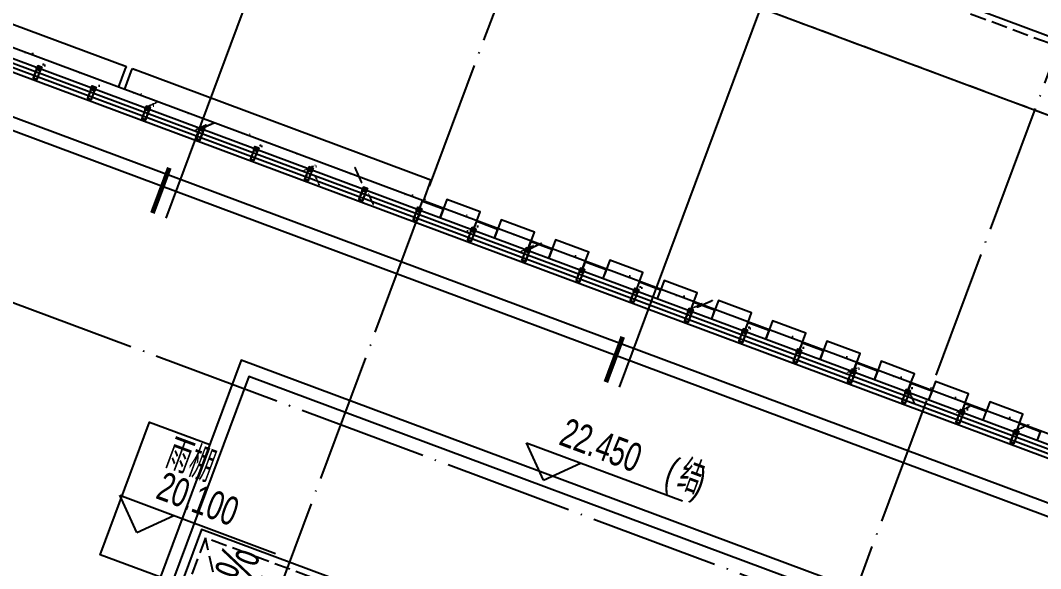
# Model space of a CAD drawing. Header units: millimetres. Extents: x 600121811 to 600690586, y 3472921280 to 3473279938.
# Drawn here: x 600542147 to 600557999, y 3473089605 to 3473098117 of the extents above; entities that cross this region are included whole.
import ezdxf

# ---------------------------------------------------------------- set-up
doc = ezdxf.new("R2010")
doc.units = ezdxf.units.MM
doc.header["$LTSCALE"] = 1000
for name, pattern in [('AX-MALL-GIRD-200$0$DOTE', [2.4200000000000004, 2, -0.2, 0.02, -0.2]), ('AX-MALL-WALL-GJ$0$CENTER', [2, 1.25, -0.25, 0.25, -0.25]), ('AX-MALL-WALL-GJ$0$DASH', [0.35, 0.25, -0.1]), ('AX-MALL-WALL-GJ$0$HIDDEN', [0.375, 0.25, -0.125]), ('AX-MALL-WALL-GJ$0$HIDDEN2', [4.7624999999999975, 3.174999999999998, -1.587499999999999])]:
    doc.linetypes.add(name, pattern=pattern)
doc.layers.get('0').update_dxf_attribs({"linetype": 'CONTINUOUS'})
for name, color, linetype in [('AX-MALL-DIM-PGJ$0$A-Anno-Dims', 3, 'CONTINUOUS'), ('AX-MALL-DIM-PGJ$0$A-Anno-Note', 241, 'CONTINUOUS'), ('AX-MALL-DIM-PGJ$0$DIM_IDEN', 3, 'CONTINUOUS'), ('AX-MALL-GIRD-200$0$A-Grid', 222, 'AX-MALL-GIRD-200$0$DOTE'), ('AX-MALL-GJ-200$0$A-Anno-Note', 241, 'CONTINUOUS'), ('AX-MALL-WALL-GJ$0$A-Anno-Levl', 201, 'CONTINUOUS'), ('AX-MALL-WALL-GJ$0$A-Anno-Note', 241, 'CONTINUOUS'), ('AX-MALL-WALL-GJ$0$A-Curt', 151, 'CONTINUOUS'), ('AX-MALL-WALL-GJ$0$A-Detl-Fine', 152, 'CONTINUOUS'), ('AX-MALL-WALL-GJ$0$A-Detl-Patt', 8, 'CONTINUOUS'), ('AX-MALL-WALL-GJ$0$A-Detl-Thin', 131, 'CONTINUOUS'), ('AX-MALL-WALL-GJ$0$A-SEE', 254, 'CONTINUOUS'), ('AX-MALL-WALL-GJ$0$AE-METL-01', 43, 'CONTINUOUS'), ('AX-MALL-WALL-GJ$0$AP', 3, 'CONTINUOUS'), ('AX-MALL-WALL-GJ$0$FIX', 2, 'CONTINUOUS'), ('AX-MALL-WALL-GJ$0$GASKET', 2, 'CONTINUOUS'), ('AX-MALL-WALL-GJ$0$TEXT', 2, 'CONTINUOUS')]:
    doc.layers.add(name, color=color, linetype=linetype)
doc.styles.add('AX-MALL-DIM-PGJ$0$_TCH_DIM', font='zy_en.shx', dxfattribs={"width": 0.7, "bigfont": 'zy_cn.shx'})
doc.styles.add('AX-MALL-WALL-GJ$0$_TCH_DIM', font='zy_en.shx', dxfattribs={"width": 0.7, "bigfont": 'zy_cn.shx'})
doc.styles.add('AX-MALL-WALL-GJ$0$STANDARD', font='GBENOR', dxfattribs={"bigfont": 'GBCBIG'})

# ---------------------------------------------------------------- blocks, each defined once
blk = doc.blocks.new('AX-MALL-GIRD-200')
at = {"layer": 'AX-MALL-GIRD-200$0$A-Grid'}
for p, q in [((600244912.440112, 3473204422.954183), (600602808.4442104, 3473071096.1909)), ((600513866.9286618, 3473002563.337905), (600552596.4676111, 3473106527.064986)), ((600521738.4690948, 3472999630.958118), (600560468.008044, 3473103594.6852))]:
    blk.add_line(p, q, dxfattribs=at)
blk = doc.blocks.new('AX-MALL-WALL-GJ$0$fregergcbvvvvvv')
at = {"layer": 'AX-MALL-WALL-GJ$0$AE-METL-01'}
for points in [[(-7.152557373046875e-07, -149.9999980926514), (-3.576278686523438e-07, 9.5367431640625e-07), (349.9999996423721, 9.5367431640625e-07), (350, -149.9999995231628)], [(2.999999403953552, -149.9999985694885), (2.999999523162842, -2.999999046325684), (346.9999998807907, -2.999999046325684), (347, -149.9999995231628)]]:
    blk.add_lwpolyline(points, dxfattribs=at)
blk = doc.blocks.new('AX-MALL-WALL-GJ$0$fgegrhrthr')
at = {"layer": 'AX-MALL-WALL-GJ$0$A-Curt'}
for p, q in [((358377.2174133266, 135460.9706773424), (420057.1615962979, 135461.5180163353)), ((358377.2180049161, 135394.3040106783), (420057.1621878873, 135394.8513496713)), ((358377.2185965055, 135327.6373440142), (420057.1627794768, 135328.1846830072)), ((358377.219188095, 135260.9706773502), (420057.1633710662, 135261.5180163432))]:
    blk.add_line(p, q, dxfattribs=at)
at = {"layer": 'AX-MALL-WALL-GJ$0$A-Detl-Fine', "color": 4}
for centre, radius in [((398695.4114092588, 3439.033032417297), 118647.0101205937), ((398695.4114037752, 3439.0330286026), 118147.0101212981)]:
    blk.add_arc(centre, radius, 80.20345185786589, 99.86223111354508, dxfattribs=at)
at = {"layer": 'AX-MALL-WALL-GJ$0$A-SEE'}
for p, q in [((399612.6901642084, 135961.3483080864), (399662.690164566, 135961.3483099937)), ((399612.6901643276, 135961.3483128548), (399662.6901648045, 135961.3483104706)), ((399662.6901638508, 135911.3483109474), (399662.690164566, 135961.3483099937)), ((399662.690164566, 135911.3483095169), (399662.6901648045, 135961.3483104706)), ((399662.6901648045, 135611.2668642998), (399662.6901638508, 135911.3483109474)), ((399662.6901652813, 135611.2668642998), (399662.690164566, 135911.3483095169)), ((399762.6901642084, 135911.3483285904), (399762.6901648045, 135961.3483309746)), ((399762.6901648045, 135961.3483309746), (399812.6901638508, 135961.348326683)), ((399762.6901646852, 135911.3483338356), (399762.6901648045, 135961.3483309746)), ((399762.6901648045, 135961.3483309746), (399812.6901640892, 135961.3483290672)), ((399762.6901649237, 135611.2668843269), (399762.6901642084, 135911.3483285904)), ((399762.6901649237, 135611.2668843269), (399762.6901646852, 135911.3483338356)), ((404662.6495642662, 135961.3483862877), (404712.6495651007, 135961.3483910561)), ((404662.6495654583, 135961.3483934402), (404712.6495652199, 135961.3483915329)), ((404712.6495651007, 135961.3483910561), (404712.6495199203, 135611.3430933952)), ((404712.6495652199, 135961.3483915329), (404712.6495214701, 135611.3430962563)), ((430259.3907294273, 135611.3383440971), (358377.2249561548, 135618.8982167244))]:
    blk.add_line(p, q, dxfattribs=at)
for points in [[(394712.6901646852, 135961.3483753204), (399662.6901643276, 135961.3477468491)], [(399762.6901649237, 135961.3477315903), (404712.6495655775, 135961.3471064568)], [(405602.1628247499, 135614.007827282), (405602.1595880985, 135763.9692149162), (405052.1595883369, 135763.9603061676), (405052.1620850563, 135613.7370991707)], [(406502.1628243923, 135614.0078296661), (406502.1595884562, 135763.9692182541), (405952.1595888138, 135763.9603095055), (405952.1620854139, 135613.7371015549)], [(407402.1628252268, 135614.0078310966), (407402.159588933, 135763.9692192078), (406852.1595882177, 135763.9603099823), (406852.1620852947, 135613.7371029854)], [(408302.1628251076, 135614.007833004), (408302.1595885754, 135763.9692153931), (407752.1595883369, 135763.9603118896), (407752.1620848179, 135613.737098217)], [(409202.1628254652, 135614.0078287125), (409202.1595872641, 135763.9692163467), (408652.1595888138, 135763.9603075981), (408652.1620854139, 135613.7371006012)], [(410102.1628245115, 135614.0078296661), (410102.1595873833, 135763.9692196846), (409552.1595873833, 135763.9603085518), (409552.1620855331, 135613.7370986938)], [(411002.1628243923, 135614.0078258514), (411002.1595883369, 135763.9692163467), (410452.1595877409, 135763.9603075981), (410452.1620858908, 135613.7370977402)], [(411902.162825346, 135614.0078282356), (411902.1595873833, 135763.9692153931), (411352.1595875025, 135763.9603061676), (411352.1620863676, 135613.7371001244)], [(412802.162825346, 135614.0078310966), (412802.1595890522, 135763.9692187309), (412252.1595863104, 135763.9603085518), (412252.1620850563, 135613.737101078)], [(413702.1628249884, 135614.0078320503), (413702.1595882177, 135763.9692134857), (413152.1595884562, 135763.9603104591), (413152.1620855331, 135613.7371034622)], [(414602.1628246307, 135614.0078310966), (414602.1595877409, 135763.9692144394), (414052.1595888138, 135763.960310936), (414052.1620856524, 135613.7370991707)]]:
    blk.add_lwpolyline(points, dxfattribs=at)
at = {"layer": 'AX-MALL-WALL-GJ$0$AE-METL-01', "rotation": 359.9999999994209}
for p in [(404702.1620856524, 135611.1151328087), (405602.1620857716, 135611.115134716), (406502.1620849371, 135611.1151332855), (407402.1620903015, 135610.862601757), (408302.1620856524, 135611.1151351929), (409202.1620851755, 135611.1151337624), (410102.1620854139, 135611.1151385307), (411002.1620854139, 135611.1151337624), (411902.1620879173, 135610.9597082138), (412802.1620851755, 135611.1151337624), (413702.1620883942, 135610.9985852242), (414602.1620869637, 135611.017991066)]:
    blk.add_blockref('AX-MALL-WALL-GJ$0$fregergcbvvvvvv', p, dxfattribs=at)
blk = doc.blocks.new('AX-MALL-WALL-GJ$0$尺寸分格点')
at = {"ltscale": 10}
h = blk.add_hatch(color=1, dxfattribs=at)
h.dxf.hatch_style = 1
edge = h.paths.add_edge_path()
edge.add_line((0, -1.5), (-5.470445860503725e-37, 1.862645149230957e-09))
edge.add_line((0, 1.862645149230957e-09), (-1.5, 0))
edge.add_arc((0, 0), 1.5, 180, 270)
edge = h.paths.add_edge_path()
edge.add_line((0, 1.5), (5.470445846917725e-37, 1.862645149230957e-09))
edge.add_line((0, 1.862645149230957e-09), (1.5, 0))
edge.add_arc((0, 0), 1.5, 0, 90)
for p, q in [((-2.5, 0), (2.5, 0)), ((0, -2.5), (0, 2.5))]:
    blk.add_line(p, q)
blk.add_circle((0, 0), 1.5)
blk = doc.blocks.new('AX-MALL-WALL-GJ$0$定位点')
blk.add_blockref('AX-MALL-WALL-GJ$0$尺寸分格点', (0, 0))
blk = doc.blocks.new('AX-MALL-WALL-GJ$0$A$C3802349C')
at = {"layer": 'AX-MALL-WALL-GJ$0$GASKET'}
h = blk.add_hatch(dxfattribs=at)
h.set_pattern_fill('ANSI35', color=1, scale=0.3750125207812556, angle=-180, style=0)
h.set_pattern_definition([(225, (-14292809.63515486, -9063882.472551338), (0.8419271213058608, -0.8419271213058608), []), (225, (-14292810.47708235, -9063882.472551338), (0.8419271213058608, -0.8419271213058608), [1.488330941850608, -0.2976661883701216, 0, -0.2976661883701216])])
edge = h.paths.add_edge_path()
edge.add_line((-4.151144333183765, 8), (-1.924371063709259, 8))
edge.add_line((-1.924371063709259, 8), (0, 0))
edge.add_line((0, 0), (-1, 0))
edge.add_arc((-173.3719842011968, -63.27551823887059), 183.6188774223807, 20.15753080045416, 22.84073975264292)
at = {"layer": 'AX-MALL-WALL-GJ$0$GASKET', "elevation": -0.1213156449062388}
blk.add_lwpolyline([(-4.151144333183765, 8), (-1.924371063709259, 8), (0, 0), (-1, 0, 0.01170824263980096)], format="xyb", close=True, dxfattribs=at)
blk = doc.blocks.new('AX-MALL-WALL-GJ$0$A$C431B1AE9')
at = {"layer": 'AX-MALL-WALL-GJ$0$GASKET'}
h = blk.add_hatch(dxfattribs=at)
h.set_pattern_fill('ANSI37', color=1, scale=0.35, style=0)
h.set_pattern_definition([(45, (-14292809.63515486, -9063882.472551338), (-0.3928862052967754, 0.3928862052967754), []), (135, (-14292809.63515486, -9063882.472551338), (-0.3928862052967754, -0.3928862052967754), [])])
h.paths.add_polyline_path([(3.006717517971992, 0), (0, 0), (-1.924371063709259, 8), (-1, 8), (-0.3333333134651184, 7), (0.3333333134651184, 7), (0.6666666865348816, 8), (1.333333313465118, 8), (1.666666686534882, 7), (2.333333313465118, 7), (2.666666686534882, 8), (3.333333313465118, 8), (3.666666686534882, 7), (4.333333313465118, 7), (4.666666686534882, 8), (5.333333313465118, 8), (5.666666686534882, 7), (6.333333313465118, 7), (6.666666686534882, 8), (7.333333313465118, 8), (7.666666686534882, 7), (8.333333313465118, 7), (8.666666686534882, 8), (9.333333313465118, 8), (9.666666686534882, 7), (10.33333331346512, 7), (11, 8), (11.82815510034561, 8), (10, 0), (6.993282483890653, 0), (6.993282483890653, -1.195969490334392), (7.790595477446914, -1.195969490334392), (7.790595477446914, -1.886535448953509), (6.786871323361993, -2.890259601175785), (3.213128676638007, -2.890259601175785), (2.209404524415731, -1.886535448953509), (2.209404524415731, -1.195969490334392), (3.006717517971992, -1.195969490334392)])
edge = h.paths.add_edge_path(flags=16)
edge.add_ellipse((5, 3.75), major_axis=(-3.000000000596629, 1.102163919055573e-15), ratio=0.5833333332173223, start_angle=0, end_angle=360, ccw=False)
h.paths.add_polyline_path([(4.202687006443739, -0.1993282493203878), (4.202687006443739, -1.694290110841393), (5.797312993556261, -1.694290110841393), (5.797312993556261, -0.1993282493203878)], flags=16)
for points in [[(6.993282483890653, 0), (10, 0), (11.82815510034561, 8), (11, 8), (10.33333331346512, 7), (9.666666686534882, 7), (9.333333313465118, 8), (8.666666686534882, 8), (8.333333313465118, 7), (7.666666686534882, 7), (7.333333313465118, 8), (6.666666686534882, 8), (6.333333313465118, 7), (5.666666686534882, 7), (5.333333313465118, 8), (4.666666686534882, 8), (4.333333313465118, 7), (3.666666686534882, 7), (3.333333313465118, 8), (2.666666686534882, 8), (2.333333313465118, 7), (1.666666686534882, 7), (1.333333313465118, 8), (0.6666666865348816, 8), (0.3333333134651184, 7), (-0.3333333134651184, 7), (-1, 8), (-1.924371063709259, 8), (0, 0), (3.006717517971992, 0), (3.006717517971992, 0), (3.006717517971992, -1.195969490334392), (2.209404524415731, -1.195969490334392), (2.209404524415731, -1.886535448953509), (3.213128676638007, -2.890259601175785), (6.786871323361993, -2.890259601175785), (7.790595477446914, -1.886535448953509), (7.790595477446914, -1.195969490334392), (6.993282483890653, -1.195969490334392)], [(5.797312993556261, -0.1993282493203878), (5.797312993556261, -1.694290110841393), (4.202687006443739, -1.694290110841393), (4.202687006443739, -0.1993282493203878)]]:
    blk.add_lwpolyline(points, close=True, dxfattribs=at)
at = {"layer": 'AX-MALL-WALL-GJ$0$GASKET', "extrusion": (0, 0, -1)}
blk.add_ellipse((5, 3.75), major_axis=(-3.000000000596629, 1.102163919055573e-15), ratio=0.5833333332173223, dxfattribs=at)
blk = doc.blocks.new('AX-MALL-WALL-GJ$0$A$C6D1904FE')
at = {"color": 6, "ltscale": 10}
for name in ['AX-MALL-WALL-GJ$0$A$C3802349C', 'AX-MALL-WALL-GJ$0$A$C431B1AE9']:
    blk.add_blockref(name, (-5, 2.890259601175785), dxfattribs=at)
blk = doc.blocks.new('*U58')
at = {"color": 8, "linetype": 'AX-MALL-WALL-GJ$0$HIDDEN'}
for p, q in [((1.13686837721616e-13, 1.999999999999886), (40, 2.000000000000114)), ((39.00000000000011, -3.000000000000114), (39.00000000000028, 2.999999999999659)), ((1.13686837721616e-13, -2.000000000000114), (40, -2.000000000000341))]:
    blk.add_line(p, q, dxfattribs=at)
at = {"color": 0, "linetype": 'ByBlock'}
blk.add_lwpolyline([(5.684341886080801e-14, 5.999999999999886), (-1.838248336817855, 5.999999999999659, 0.2271033335269274), (-2.617369142194775, 5.626873807574043, 0.3523503326370215), (-2.617369142194832, -5.626873807574043, 0.227103333526957), (-1.838248336817799, -5.999999999999886), (-5.684341886080801e-14, -5.999999999999886)], format="xyb", close=True, dxfattribs=at)
at = {"color": 8, "linetype": 'AX-MALL-WALL-GJ$0$HIDDEN2'}
blk.add_lwpolyline([(-4.568611867420884, 0.7499999999998863), (-2.300000000000068, 0.7499999999998863), (-2.300000000000125, -0.7500000000001137), (-4.568611867420941, -0.7500000000001137)], dxfattribs=at)
at = {"color": 8, "linetype": 'ByBlock'}
blk.add_lwpolyline([(1.13686837721616e-13, -3.000000000000114), (39.00000000000028, -3.000000000000341), (40.00000000000045, -1.999999999999432), (39.99999999999955, 2.000000000000114), (39.00000000000028, 3.000000000000114), (1.13686837721616e-13, 2.999999999999886)], dxfattribs=at)
at = {"layer": 'AX-MALL-WALL-GJ$0$TEXT', "color": 8, "linetype": 'AX-MALL-WALL-GJ$0$CENTER'}
blk.add_line((43, -1.13686837721616e-13), (-7.600000000000023, -1.13686837721616e-13), dxfattribs=at)
blk = doc.blocks.new('AX-MALL-WALL-GJ$0$A$C4A6E1F89')
at = {"layer": 'AX-MALL-WALL-GJ$0$AP'}
for points in [[(31.30000000074506, 13.80000000074506), (31.30000000074506, 10), (27.30000000074506, 10), (27.30000000074506, 9), (31.30000000074506, 9), (31.30000000074506, 1.200000001117587), (-31.30000000074506, 1.200000001117587), (-31.30000000074506, 9), (-27.30000000074506, 9), (-27.30000000074506, 10), (-31.30000000074506, 10), (-31.30000000074506, 13.80000000074506), (-30.16000000014901, 15.32000000029802, 0.2874411353254684), (-30.13336061313748, 15.63748977147043), (-31.30000000074506, 17.90000000037253), (-31.30000000074506, 22), (-32.5, 22), (-32.5, 0), (32.5, 0), (32.5, 22), (31.30000000074506, 22), (31.30000000074506, 17.90000000037253), (30.13336061313748, 15.63748977147043, 0.2874411353254668), (30.16000000014901, 15.32000000029802)], [(0, 15.90000000037253), (0.400000000372529, 15.5), (28.30000000074506, 15.5), (28.30000000074506, 10.5), (29.80000000074506, 10.5), (31, 13.5), (29.93968884833157, 15.35087553970516, -0.2449413473478261), (29.9286532253027, 15.6279489248991), (31, 17.90000000037253), (31, 21.5, 0.414213562373095), (30.5, 22), (29.09999999962747, 22, 1.000000000000455), (29.09999999962747, 20.80000000074506), (29.09999999962747, 20.80000000074506, -0.4142135623733198), (29.59999999962747, 20.30000000074506), (29.59999999962747, 18.90000000037253, -0.4142135623731125), (29.09999999962747, 18.40000000037253), (23.90000000037253, 18.40000000037253, -0.4142135623730815), (23.40000000037253, 18.90000000037253), (23.40000000037253, 20.30000000074506, -0.4142135623731302), (23.90000000037253, 20.80000000074506, 0.9999999999998862), (23.90000000037253, 22), (21.40000000037253, 22), (21.40000000037253, 18.5), (11.40000000037253, 18.5), (9.300000000745058, 22), (8.5, 22), (8.5, 20), (-8.5, 20), (-8.5, 22), (-9.300000000745058, 22), (-11.40000000037253, 18.5), (-21.40000000037253, 18.5), (-21.40000000037253, 22), (-23.90000000037253, 22, 0.9999999999999053), (-23.90000000037253, 20.80000000074506, -0.4142135623731302), (-23.40000000037253, 20.30000000074506), (-23.40000000037253, 18.90000000037253, -0.4142135623730814), (-23.90000000037253, 18.40000000037253), (-29.09999999962747, 18.40000000037253, -0.4142135623731125), (-29.59999999962747, 18.90000000037253), (-29.59999999962747, 20.30000000074506, -0.4142135623733199), (-29.09999999962747, 20.80000000074506), (-29.09999999962747, 20.80000000074506, 1.000000000000473), (-29.09999999962747, 22), (-30.5, 22, 0.414213562373095), (-31, 21.5), (-31, 17.90000000037253), (-29.9286532253027, 15.6279489248991, -0.2449413473478107), (-29.93968885019422, 15.35087553970516), (-31, 13.5), (-29.80000000074506, 10.5), (-28.30000000074506, 10.5), (-28.30000000074506, 15.5), (-0.400000000372529, 15.5)]]:
    blk.add_lwpolyline(points, format="xyb", close=True, dxfattribs=at)
at = {"layer": 'AX-MALL-WALL-GJ$0$FIX', "extrusion": (-4.689947558750686e-09, -3.877222664414375e-09, -1), "xscale": -1, "zscale": -1, "rotation": 270}
blk.add_blockref('*U58', (-1.862645058000427e-09, 15.5, -7.954930736642706e-08), dxfattribs=at)
at = {"layer": 'AX-MALL-WALL-GJ$0$GASKET'}
blk.add_blockref('AX-MALL-WALL-GJ$0$A$C6D1904FE', (-26.5, 19.10974039882421, 0.1213156449062388), dxfattribs=at)
at = {"layer": 'AX-MALL-WALL-GJ$0$GASKET', "extrusion": (0, 0, -1), "zscale": -1, "rotation": 270}
blk.add_blockref('AX-MALL-WALL-GJ$0$定位点', (1.117587089538574e-07, 30.00001611188054, -0.1695423254371126), dxfattribs=at)
at = {"layer": 'AX-MALL-WALL-GJ$0$GASKET', "xscale": -1}
blk.add_blockref('AX-MALL-WALL-GJ$0$A$C6D1904FE', (26.49999977648258, 19.10974039882421, 0.1213156449062388), dxfattribs=at)
blk = doc.blocks.new('AX-MALL-WALL-GJ$0$A$C201F0766')
at = {"layer": 'AX-MALL-WALL-GJ$0$GASKET'}
h = blk.add_hatch(dxfattribs=at)
h.set_pattern_fill('ANSI35', color=1, scale=0.3750125207812556, angle=-180, style=0)
h.set_pattern_definition([(225, (-14292808.12419919, -9063908.843573337), (0.8419271213058608, -0.8419271213058608), []), (225, (-14292808.96612667, -9063908.843573337), (0.8419271213058608, -0.8419271213058608), [1.488330941850608, -0.2976661883701216, 0, -0.2976661883701216])])
edge = h.paths.add_edge_path()
edge.add_line((4.625009316951036, 7.210309842135757), (4.581123173236847, 7.210309841670096))
edge.add_ellipse((2.60770320892334e-08, 8.022399073466659), major_axis=(-7.236123461634007e-16, 5.908938361333678), ratio=0.782714245397402, start_angle=97.89939189545902, end_angle=262.100608104541, ccw=False)
edge.add_line((-4.581123121082783, 7.210309841670096), (-4.624990671873093, 7.210309842135757))
edge.add_line((-4.624990671873093, 7.210309842135757), (-4.625000026077032, -0.879502881783992))
edge.add_arc((-3.725290298461914e-07, -12.60038345353678), 12.60038345226483, 68.4660575448051, 111.5339390721038, ccw=False)
edge.add_line((4.624999966472387, -0.8795031546615064), (4.625009316951036, 7.210309842135757))
h = blk.add_hatch(dxfattribs=at)
h.set_pattern_fill('HONEY', color=1, scale=0.3750125207812556, angle=-180, style=0)
h.set_pattern_definition([(180, (-14292808.12419919, -9063908.843573337), (-0.8929985651103648, -0.515572838757882), [0.5953323767402432, -1.190664753480486]), (299.9999999999999, (-14292808.12419919, -9063908.843573337), (0.8929984584207664, -0.5155730235496873), [0.5953323767402432, -1.190664753480486]), (240, (-14292808.12419919, -9063908.843573337), (-1.066895984922232e-07, -1.031145862307569), [-1.190664753480486, 0.5953323767402432])])
edge = h.paths.add_edge_path()
edge.add_ellipse((-8.195638656616211e-08, 8.022399073466659), major_axis=(-1.447224692326801e-15, 5.908938361333678), ratio=0.782714245397402, start_angle=0, end_angle=360)
blk = doc.blocks.new('AX-MALL-WALL-GJ$0$A$C398804AB')
at = {"color": 3}
blk.add_lwpolyline([(-7.749999977648258, 0.3999998643994331, 0.4142135656464321), (-7.249999970197678, -0.1000001300126314), (-0.09999999962747097, -0.1000000014901161), (0, 0), (0.09999999962747097, -0.1000000014901161), (7.249999970197678, -0.1000001300126314, 0.4142135656464319), (7.749999977648258, 0.3999998643994331)], format="xyb", dxfattribs=at)
at = {"layer": 'AX-MALL-WALL-GJ$0$AP'}
blk.add_lwpolyline([(-7.749999977648258, 0.3999998681247234), (-7.75, 36.51999995112419), (-23.5, 36.51999995112419), (-23.5, 33.01999995112419, -0.414213562373095), (-24, 32.51999995112419), (-25.40000000037253, 32.51999995112419, -0.9999999999999999), (-25.40000000037253, 33.71999995037913, 0.4142135623730647), (-24.90000000037253, 34.21999995037913), (-24.90000000037253, 35.61999995075166, 0.4142135623730833), (-25.40000000037253, 36.11999995075166), (-30.59999999962747, 36.11999995075166, 0.4142135623731005), (-31.09999999962747, 35.61999995075166), (-31.09999999962747, 34.21999995037913, 0.4142135623731651), (-30.59999999962747, 33.71999995037913, -0.9999999999999999), (-30.59999999962747, 32.51999995112419), (-32, 32.51999995112419, -0.4142135623730762), (-32.5, 33.01999995112419), (-32.5, 182.0199982952327, -0.4142135623730963), (-32, 182.5199982952327), (32, 182.5199982952327, -0.4142135623730427), (32.5, 182.0199982952327), (32.5, 33.01999995112419, -0.4142135623730139), (32, 32.51999995112419), (30.59999999962747, 32.51999995112419, -0.9999999999999999), (30.59999999962747, 33.71999995037913, 0.4142135623732183), (31.09999999962747, 34.21999995037913), (31.09999999962747, 35.61999995075166, 0.4142135623730417), (30.59999999962747, 36.11999995075166), (25.40000000037253, 36.11999995075166, 0.4142135623731484), (24.90000000037253, 35.61999995075166), (24.90000000037253, 34.21999995037913, 0.4142135623730417), (25.40000000037253, 33.71999995037913, -0.9999999999999999), (25.40000000037253, 32.51999995112419), (24, 32.51999995112419, -0.4142135623730417), (23.5, 33.01999995112419), (23.5, 36.51999995112419), (7.75, 36.51999995112419), (7.750000022351742, 0.3999998681247234)], format="xyb", dxfattribs=at)
for points in [[(29.5, 40.52000945061445), (-29.5, 40.52000945061445), (-29.5, 64.45474449545145), (-28.49999050050974, 65.45475399307907), (-28.49999050050974, 85.45475399307907), (-29.5, 86.45476348884404), (-29.5, 92.92071198485792), (-28.49999050050974, 93.92072148248553), (-28.49999050050974, 113.9207214824855), (-29.5, 114.9207309782505), (-29.5, 179.5199982952327), (29.5, 179.5199982952327), (29.5, 114.9207309782505), (28.49999050050974, 113.9207214824855), (28.49999050050974, 93.92072148248553), (29.5, 92.92071198485792), (29.5, 86.45476348884404), (28.49999050050974, 85.45475399307907), (28.49999050050974, 65.45475399307907), (29.5, 64.45474449545145)], [(-4.75, 2.899999890476465), (-4.75, 36.51999995112419), (4.75, 36.51999995112419), (4.75, 2.899999890476465)]]:
    blk.add_lwpolyline(points, close=True, dxfattribs=at)
blk = doc.blocks.new('AX-MALL-WALL-GJ$0$A$C031A570D')
at = {"layer": 'AX-MALL-WALL-GJ$0$GASKET'}
h = blk.add_hatch(dxfattribs=at)
h.set_pattern_fill('ANSI37', color=1, scale=0.35, style=0)
h.set_pattern_definition([(45, (-28686473.88232677, -17866958.96207136), (-0.3928862052967754, 0.3928862052967754), []), (135, (-28686473.88232677, -17866958.96207136), (-0.3928862052967754, -0.3928862052967754), [])])
edge = h.paths.add_edge_path(flags=16)
edge.add_line((0.4479895178228617, -2.5), (-0.6520104836672544, -2.5))
edge.add_arc((-0.6520104836841905, -2.300000000761994), 0.1999999992380062, 179.9999999951482, 270.0000000048518, ccw=False)
edge.add_line((-0.8520104829221964, -2.300000000745058), (-0.8520104829221964, -1.099999999627471))
edge.add_arc((-0.6520104827190034, -1.100000000575722), 0.200000000203193, 89.9999997380454, 179.9999997283461, ccw=False)
edge.add_line((-0.6520104818046093, -0.900000000372529), (0.4479895178228617, -0.900000000372529))
edge.add_arc((0.4479895178228099, -1.099999999627523), 0.1999999992549937, 1.4779288903810084e-11, 89.99999999998522, ccw=False)
edge.add_line((0.6479895170778036, -1.099999999627471), (0.6479895170778036, -2.300000000745058))
edge.add_arc((0.447989517822728, -2.300000000744924), 0.1999999992550756, 270.00000000003826, 359.9999999999617, ccw=False)
edge = h.paths.add_edge_path(flags=16)
edge.add_line((3.25, -6.959776679053903), (3.249999998137355, -5.460273051634431))
edge.add_arc((2.752593796818533, -5.588659923981967), 0.5137082032648524, 14.47288401547784, 73.43202089108867)
edge.add_arc((0.05064282435228568, -16.32822180133598), 11.58749800659758, 75.76971431944138, 104.7475452508029)
edge.add_arc((-2.826484009876017, -5.549036338968328), 0.4327163524049084, 99.65762587733329, 168.1638378280875)
edge.add_line((-3.250000001862645, -5.460273051634431), (-3.25, -6.959776679053903))
edge.add_arc((-2.750000000785429, -6.959776678984368), 0.4999999992145705, 180.0000000079681, 252.652994767184)
edge.add_arc((-2.664828544169689e-11, 1.844165788236001), 9.723443118255906, 252.6532655821475, 287.3467351540981)
edge.add_arc((2.750000001329266, -6.959776679368228), 0.499999998670735, 287.3470194983008, 360.000000036019)
edge = h.paths.add_edge_path()
edge.add_line((4, -10.12004972994328), (5.196692196652293, -10.12004972994328))
edge.add_arc((5.196692197142482, -9.920049729702583), 0.2000000002406921, 269.9999998595713, 383.1985898189387)
edge.add_line((5.380521204322577, -9.841265872120857), (4.05898916348815, -2.646648775786161))
edge.add_arc((3.866236349709822, -2.700000001174841), 0.200000001174841, 15.47132820595848, 90.00000004069459)
edge.add_line((3.866236349567771, -2.5), (1.599999997764826, -2.5))
edge.add_arc((1.599999997764726, -2.300000000745158), 0.1999999992548425, 179.9999999999715, 270.0000000000285, ccw=False)
edge.add_line((1.399999998509884, -2.300000000745058), (1.399999998509884, -1.5))
edge.add_arc((1.599999997765529, -1.500000000000703), 0.1999999992556454, 90.00000000020151, 179.9999999997985, ccw=False)
edge.add_line((1.599999997764826, -1.300000000745058), (2.299999998882413, -1.300000000745058))
edge.add_arc((2.299999998012943, -1.100000000620646), 0.2000000001244118, 270.0000002490847, 360.0000002845238)
edge.add_line((2.499999998137355, -1.099999999627471), (2.499999998137355, -0.2000000011175871))
edge.add_arc((2.299999997951289, -0.2000000001860655), 0.2000000001860656, 359.9999997331387, 449.9999997332528)
edge.add_line((2.299999998882413, 0), (-2.300000000745058, 0))
edge.add_arc((-2.300000000767888, -0.2000000010947573), 0.2000000010947573, 89.99999999345975, 180.0000000065402)
edge.add_line((-2.500000001862645, -0.2000000011175871), (-2.500000001862645, -1.099999999627471))
edge.add_arc((-2.300000000745037, -1.09999999962745), 0.2000000011176084, 180.0000000000061, 269.9999999999939)
edge.add_line((-2.300000000745058, -1.300000000745058), (-1.600000001490116, -1.300000000745058))
edge.add_arc((-1.600000000541876, -1.500000000914405), 0.2000000001693465, 2.619577230689174e-07, 90.00000027165089, ccw=False)
edge.add_line((-1.400000000372529, -1.5), (-1.400000002235174, -2.300000000745058))
edge.add_arc((-1.600000001489917, -2.300000000745257), 0.199999999254743, -90.00000000005701, 5.701394911739044e-11, ccw=False)
edge.add_line((-1.600000001490116, -2.5), (-4.750000001862645, -2.5))
edge.add_arc((-4.750000001862645, -2), 0.5, 180, 270, ccw=False)
edge.add_line((-5.250000001862645, -2), (-5.250000001862645, -1))
edge.add_line((-5.250000001862645, -1), (-5.550000000745058, -1))
edge.add_arc((-5.550000000745058, -1.700000001117587), 0.7000000011175871, 90, 180)
edge.add_line((-6.250000001862645, -1.700000001117587), (-6.250000001862645, -2.5))
edge.add_arc((-21.55097778051301, -2.75912886012348), 15.30317185255727, -26.563419290052877, 0.9702367440764874, ccw=False)
edge.add_arc((-7.501144340111677, -9.772550713046272), 0.4000000000772927, 154.8453495136513, 325.781492258753)
edge.add_arc((-18.33916502293011, -3.056458835212569), 13.14988893811881, 328.1403989887935, 352.6787409764221)
edge.add_arc((-5.10833269223211, -4.799999999425034), 0.1999999997975632, 90.00000038522899, 160.1791058056141, ccw=False)
edge.add_line((-5.108332693576813, -4.599999999627471), (-4.211626494303346, -4.599999999627471))
edge.add_arc((-4.211626495117946, -4.799999999972099), 0.2000000003446285, -24.401291975496406, 89.99999976663429, ccw=False)
edge.add_line((-4.029491625726223, -4.882624993100762), (-5.57977457717061, -10.12004972994328))
edge.add_line((-5.57977457717061, -10.12004972994328), (-3.85655820928514, -10.12004972994328))
edge.add_line((-3.85655820928514, -10.12004972994328), (-3.744390545412898, -10.04678599908948))
edge.add_line((-3.744390545412898, -10.04678599908948), (-3.601631700992584, -9.914268443360925))
edge.add_line((-3.601631700992584, -9.914268443360925), (-3.131442086771131, -9.432502878829837))
edge.add_arc((-2.966135769468793, -9.62004972916371), 0.249999999220435, 90.00000014064523, 131.3933860177586, ccw=False)
edge.add_line((-2.966135770082474, -9.370049729943275), (-2.741758463904262, -9.370049729943275))
edge.add_arc((-2.741758464839219, -9.470049730505703), 0.100000000562428, -5.315262114891084e-07, 89.99999946430859, ccw=False)
edge.add_line((-2.641758464276791, -9.470049731433392), (-2.631878837943077, -9.710395282134414))
edge.add_line((-2.631878837943077, -9.710395282134414), (-2.662470018491149, -9.873493811115623))
edge.add_line((-2.662470018491149, -9.873493811115623), (-2.784834742546082, -9.893881127238274))
edge.add_line((-2.784834742546082, -9.893881127238274), (-2.856214165687561, -9.914268443360925))
edge.add_line((-2.856214165687561, -9.914268443360925), (-2.866411225870252, -9.995817709714174))
edge.add_line((-2.866411225870252, -9.995817709714174), (-2.815425923094153, -10.09775429032743))
edge.add_line((-2.815425923094153, -10.09775429032743), (-2.744046501815319, -10.12004972994328))
edge.add_line((-2.744046501815319, -10.12004972994328), (-2.35655820928514, -10.12004972994328))
edge.add_line((-2.35655820928514, -10.12004972994328), (-2.244390545412898, -10.04678599908948))
edge.add_line((-2.244390545412898, -10.04678599908948), (-2.101631700992584, -9.914268443360925))
edge.add_line((-2.101631700992584, -9.914268443360925), (-1.631442086771131, -9.432502878829837))
edge.add_arc((-1.466135769468793, -9.62004972916371), 0.2499999992204352, 90.00000014064528, 131.3933860177586, ccw=False)
edge.add_line((-1.466135770082474, -9.370049729943275), (-1.241758463904262, -9.370049729943275))
edge.add_arc((-1.241758464838068, -9.470049730504552), 0.1000000005612769, -5.321857088347315e-07, 89.99999946496808, ccw=False)
edge.add_line((-1.141758464276791, -9.470049731433392), (-1.131878837943077, -9.710395282134414))
edge.add_line((-1.131878837943077, -9.710395282134414), (-1.162470018491149, -9.873493811115623))
edge.add_line((-1.162470018491149, -9.873493811115623), (-1.284834742546082, -9.893881127238274))
edge.add_line((-1.284834742546082, -9.893881127238274), (-1.356214165687561, -9.914268443360925))
edge.add_line((-1.356214165687561, -9.914268443360925), (-1.366411225870252, -9.995817709714174))
edge.add_line((-1.366411225870252, -9.995817709714174), (-1.315425923094153, -10.09775429032743))
edge.add_line((-1.315425923094153, -10.09775429032743), (-1.244046501815319, -10.12004972994328))
edge.add_line((-1.244046501815319, -10.12004972994328), (-0.85655820928514, -10.12004972994328))
edge.add_line((-0.85655820928514, -10.12004972994328), (-0.7443905454128981, -10.04678599908948))
edge.add_line((-0.7443905454128981, -10.04678599908948), (-0.6016317009925842, -9.914268443360925))
edge.add_line((-0.6016317009925842, -9.914268443360925), (-0.1314420867711306, -9.432502878829837))
edge.add_arc((0.03386423053591846, -9.62004972917618), 0.2499999992329053, 90.00000014172502, 131.3933860166789, ccw=False)
edge.add_line((0.03386422991752625, -9.370049729943275), (0.2582415360957384, -9.370049729943275))
edge.add_arc((0.2582415351619317, -9.470049730504552), 0.1000000005612769, -5.321857088347315e-07, 89.99999946496808, ccw=False)
edge.add_line((0.3582415357232094, -9.470049731433392), (0.3681211620569229, -9.710395282134414))
edge.add_line((0.3681211620569229, -9.710395282134414), (0.3375299815088511, -9.873493811115623))
edge.add_line((0.3375299815088511, -9.873493811115623), (0.2151652574539185, -9.893881127238274))
edge.add_line((0.2151652574539185, -9.893881127238274), (0.143785834312439, -9.914268443360925))
edge.add_line((0.143785834312439, -9.914268443360925), (0.1335887741297483, -9.995817709714174))
edge.add_line((0.1335887741297483, -9.995817709714174), (0.1845740769058466, -10.09775429032743))
edge.add_line((0.1845740769058466, -10.09775429032743), (0.2559534981846809, -10.12004972994328))
edge.add_line((0.2559534981846809, -10.12004972994328), (0.64344179071486, -10.12004972994328))
edge.add_line((0.64344179071486, -10.12004972994328), (0.7556094545871019, -10.04678599908948))
edge.add_line((0.7556094545871019, -10.04678599908948), (0.8983682990074158, -9.914268443360925))
edge.add_line((0.8983682990074158, -9.914268443360925), (1.368557913228869, -9.432502878829837))
edge.add_arc((1.533864230537446, -9.620049729180224), 0.2499999992369481, 90.00000014207512, 131.3933860163288, ccw=False)
edge.add_line((1.533864229917526, -9.370049729943275), (1.936520639806986, -9.370049729943275))
edge.add_arc((1.9365206398038, -9.470049731436577), 0.1000000014933011, 1.8247874322696589e-09, 89.99999999817493, ccw=False)
edge.add_line((2.036520641297102, -9.470049731433392), (2.046400267630816, -9.710395282134414))
edge.add_line((2.046400267630816, -9.710395282134414), (2.015809085220098, -9.873493811115623))
edge.add_line((2.015809085220098, -9.873493811115623), (1.893444361165166, -9.893881127238274))
edge.add_line((1.893444361165166, -9.893881127238274), (1.822064939886332, -9.914268443360925))
edge.add_line((1.822064939886332, -9.914268443360925), (1.811867879703641, -9.995817709714174))
edge.add_line((1.811867879703641, -9.995817709714174), (1.862853180617094, -10.09775429032743))
edge.add_line((1.862853180617094, -10.09775429032743), (1.934232603758574, -10.12004972994328))
edge.add_line((1.934232603758574, -10.12004972994328), (2.321720896288753, -10.12004972994328))
edge.add_line((2.321720896288753, -10.12004972994328), (2.433888560160995, -10.04678599908948))
edge.add_line((2.433888560160995, -10.04678599908948), (2.576647404581308, -9.914268443360925))
edge.add_line((2.576647404581308, -9.914268443360925), (3.046837016940117, -9.432502878829837))
edge.add_arc((3.212143335179332, -9.620049731643517), 0.2500000017002416, 89.99999992847489, 131.3933858030421, ccw=False)
edge.add_line((3.212143335491419, -9.370049729943275), (3.614799745380878, -9.370049729943275))
edge.add_arc((3.614799744440467, -9.470049730511159), 0.1000000005678832, -5.28400619259628e-07, 89.99999946118368, ccw=False)
edge.add_line((3.714799745008349, -9.470049731433392), (3.724679371342063, -9.710395282134414))
edge.add_line((3.724679371342063, -9.710395282134414), (3.694088190793991, -9.873493811115623))
edge.add_line((3.694088190793991, -9.873493811115623), (3.571723466739058, -9.893881127238274))
edge.add_line((3.571723466739058, -9.893881127238274), (3.500344043597579, -9.914268443360925))
edge.add_line((3.500344043597579, -9.914268443360925), (3.490146983414888, -9.995817709714174))
edge.add_line((3.490146983414888, -9.995817709714174), (3.541132286190987, -10.09775429032743))
edge.add_line((3.541132286190987, -10.09775429032743), (3.612511707469821, -10.12004972994328))
edge.add_line((3.612511707469821, -10.12004972994328), (4, -10.12004972994328))
for points in [[(4, -10.12004972994328), (5.196692196652293, -10.12004972994328, 0.5384365873081324), (5.380521204322577, -9.841265872120857), (4.05898916348815, -2.646648775786161, 0.3371623231483117), (3.866236349567771, -2.5), (1.599999997764826, -2.5, -0.4142135623733865), (1.399999998509884, -2.300000000745058), (1.399999998509884, -1.5, -0.4142135623710347), (1.599999997764826, -1.300000000745058), (2.299999998882413, -1.300000000745058, 0.4142135625542577), (2.499999998137355, -1.099999999627471), (2.499999998137355, -0.2000000011175871, 0.414213562373678), (2.299999998882413, 0), (-2.300000000745058, 0, 0.4142135624399619), (-2.500000001862645, -0.2000000011175871), (-2.500000001862645, -1.099999999627471, 0.4142135623730327), (-2.300000000745058, -1.300000000745058), (-1.600000001490116, -1.300000000745058, -0.4142135624226467), (-1.400000000372529, -1.5), (-1.400000002235174, -2.300000000745058, -0.414213562373678), (-1.600000001490116, -2.5), (-4.750000001862645, -2.5, -0.4142135623730951), (-5.250000001862645, -2), (-5.250000001862645, -1), (-5.550000000745058, -1, 0.4142135623730951), (-6.250000001862645, -1.700000001117587), (-6.250000001862645, -2.5, -0.1207195876744133), (-7.863209849223495, -9.602525517344475, 0.9238739062829604), (-7.170384753495455, -9.997490918263793, 0.1074797348853096), (-5.296484127640724, -4.732183797284961, -0.3161581866366376), (-5.108332693576813, -4.599999999627471), (-4.211626494303346, -4.599999999627471, -0.5452250111276254), (-4.029491625726223, -4.882624993100762), (-5.57977457717061, -10.12004972994328), (-3.85655820928514, -10.12004972994328), (-3.744390545412898, -10.04678599908948), (-3.601631700992584, -9.914268443360925), (-3.131442086771131, -9.432502878829837, -0.1826026066076273), (-2.966135770082474, -9.370049729943275), (-2.741758463904262, -9.370049729943275, -0.4142135623518001), (-2.641758464276791, -9.470049731433392), (-2.631878837943077, -9.710395282134414), (-2.662470018491149, -9.873493811115623), (-2.784834742546082, -9.893881127238274), (-2.856214165687561, -9.914268443360925), (-2.866411225870252, -9.995817709714174), (-2.815425923094153, -10.09775429032743), (-2.744046501815319, -10.12004972994328), (-2.35655820928514, -10.12004972994328), (-2.244390545412898, -10.04678599908948), (-2.101631700992584, -9.914268443360925), (-1.631442086771131, -9.432502878829837, -0.1826026066076273), (-1.466135770082474, -9.370049729943275), (-1.241758463904262, -9.370049729943275, -0.4142135623585429), (-1.141758464276791, -9.470049731433392), (-1.131878837943077, -9.710395282134414), (-1.162470018491149, -9.873493811115623), (-1.284834742546082, -9.893881127238274), (-1.356214165687561, -9.914268443360925), (-1.366411225870252, -9.995817709714174), (-1.315425923094153, -10.09775429032743), (-1.244046501815319, -10.12004972994328), (-0.85655820928514, -10.12004972994328), (-0.7443905454128981, -10.04678599908948), (-0.6016317009925842, -9.914268443360925), (-0.1314420867711306, -9.432502878829837, -0.1826026065978904), (0.03386422991752625, -9.370049729943275), (0.2582415360957384, -9.370049729943275, -0.4142135623585429), (0.3582415357232094, -9.470049731433392), (0.3681211620569229, -9.710395282134414), (0.3375299815088511, -9.873493811115623), (0.2151652574539185, -9.893881127238274), (0.143785834312439, -9.914268443360925), (0.1335887741297483, -9.995817709714174), (0.1845740769058466, -10.09775429032743), (0.2559534981846809, -10.12004972994328), (0.64344179071486, -10.12004972994328), (0.7556094545871019, -10.04678599908948), (0.8983682990074158, -9.914268443360925), (1.368557913228869, -9.432502878829837, -0.1826026065947343), (1.533864229917526, -9.370049729943275), (1.936520639806986, -9.370049729943275, -0.4142135623544356), (2.036520641297102, -9.470049731433392), (2.046400267630816, -9.710395282134414), (2.015809085220098, -9.873493811115623), (1.893444361165166, -9.893881127238274), (1.822064939886332, -9.914268443360925), (1.811867879703641, -9.995817709714174), (1.862853180617094, -10.09775429032743), (1.934232603758574, -10.12004972994328), (2.321720896288753, -10.12004972994328), (2.433888560160995, -10.04678599908948), (2.576647404581308, -9.914268443360925), (3.046837016940117, -9.432502878829837, -0.1826026065961477), (3.212143335491419, -9.370049729943275), (3.614799745380878, -9.370049729943275, -0.4142135623198528), (3.714799745008349, -9.470049731433392), (3.724679371342063, -9.710395282134414), (3.694088190793991, -9.873493811115623), (3.571723466739058, -9.893881127238274), (3.500344043597579, -9.914268443360925), (3.490146983414888, -9.995817709714174), (3.541132286190987, -10.09775429032743), (3.612511707469821, -10.12004972994328)], [(3.25, -6.959776679053903), (3.249999998137355, -5.460273051634431, 0.2630873795155346), (2.899079101160169, -5.096279812976718, 0.1271177729159115), (-2.899076651781797, -5.122452525421977, 0.308147539924378), (-3.250000001862645, -5.460280233994126, -3.590366987e-06), (-3.250000001862645, -5.460273051634431), (-3.25, -6.959776679053903, 0.3280726517255059), (-2.899079028517008, -7.43703493475914, 0.152545825913894), (2.899079147726297, -7.437034897506237, 0.3280725829936511)], [(0.4479895178228617, -2.5), (-0.6520104836672544, -2.5, -0.4142135624226994), (-0.8520104829221964, -2.300000000745058), (-0.8520104829221964, -1.099999999627471, -0.4142135623235128), (-0.6520104818046093, -0.900000000372529), (0.4479895178228617, -0.900000000372529, -0.4142135623729436), (0.6479895170778036, -1.099999999627471), (0.6479895170778036, -2.300000000745058, -0.4142135623727035)]]:
    blk.add_lwpolyline(points, format="xyb", close=True, dxfattribs=at)
blk = doc.blocks.new('AX-MALL-WALL-GJ$0$A$C4C804FB4')
at = {"layer": 'AX-MALL-WALL-GJ$0$GASKET', "color": 1}
for p, q in [((-7.75056073628366, 0.9999890886247158, -0.33908465081705), (-12.50111955218017, 13.99993453547359, -0.3390846588858165)), ((-12.50111955218017, 0.9999838881194592, -0.339084654794259), (-7.75056073628366, 13.99993973597884, -0.3390846549086076))]:
    blk.add_line(p, q, dxfattribs=at)
at = {"layer": 'AX-MALL-WALL-GJ$0$GASKET', "elevation": -0.1695423253799386}
blk.add_lwpolyline([(-12.50111955218017, 0.9999838881194592), (-12.50111955218017, 13.99993453547359), (-7.75056073628366, 13.99993973597884), (-7.75056073628366, 0.9999890886247158)], close=True, dxfattribs=at)
at = {"color": 6, "ltscale": 10}
for name, p in [('AX-MALL-WALL-GJ$0$A$C398804AB', (-1.862645149230957e-09, -9.90001604706049, -0.1695423254371126)), ('AX-MALL-WALL-GJ$0$A$C031A570D', (-27.75000255741179, 25.1199838872999, -0.09652932343510448))]:
    blk.add_blockref(name, p, dxfattribs=at)
at = {"color": 2, "ltscale": 10}
blk.add_blockref('AX-MALL-WALL-GJ$0$A$C4A6E1F89', (-1.862645149230957e-09, -30.00001611188054, -0.1695423254371126), dxfattribs=at)
at = {"color": 6, "ltscale": 10, "xscale": -1}
blk.add_blockref('AX-MALL-WALL-GJ$0$A$C031A570D', (27.75000255741179, 25.1199838872999, -0.09652932343510448), dxfattribs=at)
at = {"layer": 'AX-MALL-WALL-GJ$0$GASKET', "yscale": 0.513574065589584, "zscale": 0.513574065589584}
for p, xscale in [((-10.12583948485553, 1.451673759147525, -0.1695423253799386), 0.513574065589584), ((10.12472058273852, 1.451673759147525, -0.1695423253799386), -0.513574065589584)]:
    blk.add_blockref('AX-MALL-WALL-GJ$0$A$C201F0766', p, dxfattribs=dict(at, xscale=xscale))
blk = doc.blocks.new('AX-MALL-WALL-GJ$0$mqst5')
at = {"color": 6, "ltscale": 10, "xscale": -1, "rotation": 180}
for p in [(501422.2419102974, -464682.4995201956), (502322.2419022452, -464682.4915377628), (503222.2418941967, -464682.4835553318), (504122.2418861464, -464682.475572899), (505022.2418780923, -464682.467590468), (505922.2418700401, -464682.4596080352), (506822.2418619879, -464682.4516256023), (507722.2418539394, -464682.4436431695), (508622.2418458872, -464682.4356607385), (509522.2416653931, -464682.4276783075), (510422.2414849009, -464682.4196958765), (511322.241304405, -464682.4117134474), (512222.2411239129, -464682.4037310164), (513122.2409434188, -464682.3957485855), (514022.2407629285, -464682.3877661545), (514922.2405824345, -464682.3797837235), (515822.2404019404, -464682.3718012925), (516722.2402214445, -464682.3638188634), (517622.2400409505, -464682.3558364306)]:
    blk.add_blockref('AX-MALL-WALL-GJ$0$A$C4C804FB4', p, dxfattribs=at)
blk = doc.blocks.new('AX-MALL-WALL-GJ')
at = {"layer": 'AX-MALL-WALL-GJ$0$A-Anno-Levl'}
for p, q in [((600550273.4390812, 3473090979.389827), (600550008.8411901, 3473091558.171268)), ((600550008.8411901, 3473091558.171268), (600552432.6938474, 3473090655.215027)), ((600550273.4390812, 3473090979.389827), (600550852.2205217, 3473091243.987718)), ((600543953.8912845, 3473090166.054647), (600543689.2933931, 3473090744.836088)), ((600543689.2933931, 3473090744.836088), (600546113.1460505, 3473089841.879847)), ((600543953.8912845, 3473090166.054647), (600544532.672725, 3473090430.652538))]:
    blk.add_line(p, q, dxfattribs=at)
at = {"layer": 'AX-MALL-WALL-GJ$0$A-Detl-Patt', "linetype": 'AX-MALL-WALL-GJ$0$DASH'}
blk.add_line((600545530.2539966, 3473087845.314951), (600545021.3644805, 3473090082.269639), dxfattribs=at)
at = {"layer": 'AX-MALL-WALL-GJ$0$A-Detl-Patt'}
for points in [[(600352216.1899512, 3473167330.424515), (600571997.1320655, 3473085455.574539, -0.5347978061331552), (600573565.1388661, 3473078817.959502)], [(600352146.3713847, 3473167143.006886), (600571927.3134992, 3473085268.15691, -0.5278000328942359), (600573476.1921773, 3473079017.22843, -0.5278000328942359)]]:
    blk.add_lwpolyline(points, format="xyb", dxfattribs=at)
at = {"layer": 'AX-MALL-WALL-GJ$0$A-Detl-Patt', "linetype": 'AX-MALL-WALL-GJ$0$DASH'}
blk.add_lwpolyline([(600568869.1253817, 3473092643.353296), (600568885.6110071, 3473092687.606511, 0.4142161842049165), (600568297.6074018, 3473093973.790666), (600510497.8717468, 3473115505.304134, 0.4142109637608881), (600509405.1055055, 3473115005.725164), (600509335.2869393, 3473114818.307535)], format="xyb", close=True, dxfattribs=at)
blk.add_lwpolyline([(600544619.907724, 3473089004.618269), (600549211.6396433, 3473087294.063394), (600549613.0964, 3473088371.714764), (600545021.3644807, 3473090082.269639)], close=True, dxfattribs=at)
at = {"layer": 'AX-MALL-WALL-GJ$0$A-Detl-Thin'}
blk.add_lwpolyline([(600568962.8358129, 3473092608.448365), (600568979.3198187, 3473092652.697219, 0.4142161841905052), (600568332.5158535, 3473094067.499791), (600510532.7801983, 3473115599.013259, 0.4142109637456586), (600509311.3966908, 3473115040.634447), (600509241.5765078, 3473114853.212467)], format="xyb", close=True, dxfattribs=at)
for points in [[(600549720.5291598, 3473085057.108708), (600553468.8817472, 3473083660.73738), (600555511.0748122, 3473089142.703038), (600545577.9404585, 3473092843.087053), (600543937.2041469, 3473088438.772757), (600543281.2424419, 3473088683.137741), (600542879.7856878, 3473087605.486379), (600545128.7972403, 3473086767.663582)], [(600549790.3477261, 3473085244.526337), (600553351.2826842, 3473083917.973576), (600555253.8386165, 3473089025.103975), (600545695.5395216, 3473092585.850858), (600544054.8032098, 3473088181.536561), (600543398.8415048, 3473088425.901545), (600543137.0218836, 3473087723.085442), (600545198.6158065, 3473086955.081211)], [(600544321.2062969, 3473089469.569814), (600543384.1181493, 3473089818.662645), (600544152.1223451, 3473091880.25648), (600545089.2104931, 3473091531.16365)]]:
    blk.add_lwpolyline(points, dxfattribs=at)
blk.add_lwpolyline([(600544491.2896262, 3473088945.818738), (600549270.4391749, 3473087165.445296), (600549741.7144978, 3473088430.514295), (600544962.5649492, 3473090210.887737)], close=True, dxfattribs=at)
at = {"layer": 'AX-MALL-WALL-GJ$0$A-Anno-Note', "rotation": 339.5681613092246}
blk.add_blockref('AX-MALL-WALL-GJ$0$mqst5', (600234777.7372605, 3473707865.91727), dxfattribs=at)
at = {"layer": 'AX-MALL-WALL-GJ$0$A-Detl-Thin', "color": 0, "rotation": 339.5681613098035}
blk.add_blockref('AX-MALL-WALL-GJ$0$fgegrhrthr', (600121810.7232081, 3473109514.681513), dxfattribs=at)
at = {"layer": 'AX-MALL-WALL-GJ$0$A-SEE'}
blk.add_blockref('AX-MALL-GIRD-200', (0, 0), dxfattribs=at)
at = {"layer": 'AX-MALL-WALL-GJ$0$A-Anno-Note', "style": 'AX-MALL-WALL-GJ$0$_TCH_DIM', "width": 0.7}
for s, height, p in [('22.450', 446.25, (600550494.5825565, 3473091537.448746)), ('(', 446.25, (600552126.9901075, 3473090929.329032)), ('结', 506.3829787234042, (600552322.1387141, 3473090856.63045)), (')', 446.25, (600552563.9373629, 3473090766.553358)), ('20.100', 446.25, (600544230.7915041, 3473090703.342543))]:
    blk.add_text(s, height=height, rotation=339.5681612504137, dxfattribs=at).set_placement(p)
at = {"layer": 'AX-MALL-WALL-GJ$0$A-Anno-Note', "style": 'AX-MALL-WALL-GJ$0$STANDARD'}
blk.add_text('雨棚', height=506.3829787234042, rotation=339.568161309756, dxfattribs=at).set_placement((600544365.090107, 3473091181.129876))
blk = doc.blocks.new('AX-MALL-DIM-PGJ')
at = {"layer": 'AX-MALL-DIM-PGJ$0$A-Anno-Dims'}
blk.add_lwpolyline([(600546053.0002757, 3473089697.955034, 0, 0, 0), (600545759.2195008, 3473088909.343934, 0, 160, 0), (600545968.6751999, 3473089471.596822, 0, 0, 0)], format="xyseb", dxfattribs=at)
at = {"layer": 'AX-MALL-DIM-PGJ$0$DIM_IDEN'}
for p, q in [((600544409.4416788, 3473095046.443907), (600547995.6347675, 3473104673.049599)), ((600551454.7600427, 3473092421.856091), (600555040.953131, 3473102048.461783))]:
    blk.add_line(p, q, dxfattribs=at)
at = {"layer": 'AX-MALL-DIM-PGJ$0$DIM_IDEN', "const_width": 75}
for points in [[(600544198.5968457, 3473095124.989794), (600544460.4164693, 3473095827.805904)], [(600551243.9152097, 3473092500.401978), (600551505.7348332, 3473093203.218089)]]:
    blk.add_lwpolyline(points, dxfattribs=at)
at = {"layer": 'AX-MALL-DIM-PGJ$0$A-Anno-Note', "style": 'AX-MALL-DIM-PGJ$0$_TCH_DIM', "width": 0.7}
blk.add_text('1%', height=595, rotation=69.5681613052115, dxfattribs=at).set_placement((600545600.8023748, 3473089057.582982))

msp = doc.modelspace()

# ---------------------------------------------------------------- block references
at = {"layer": 'AX-MALL-GJ-200$0$A-Anno-Note'}
for name in ['AX-MALL-WALL-GJ', 'AX-MALL-DIM-PGJ']:
    msp.add_blockref(name, (0, 0), dxfattribs=at)

doc.saveas('drawing.dxf')
